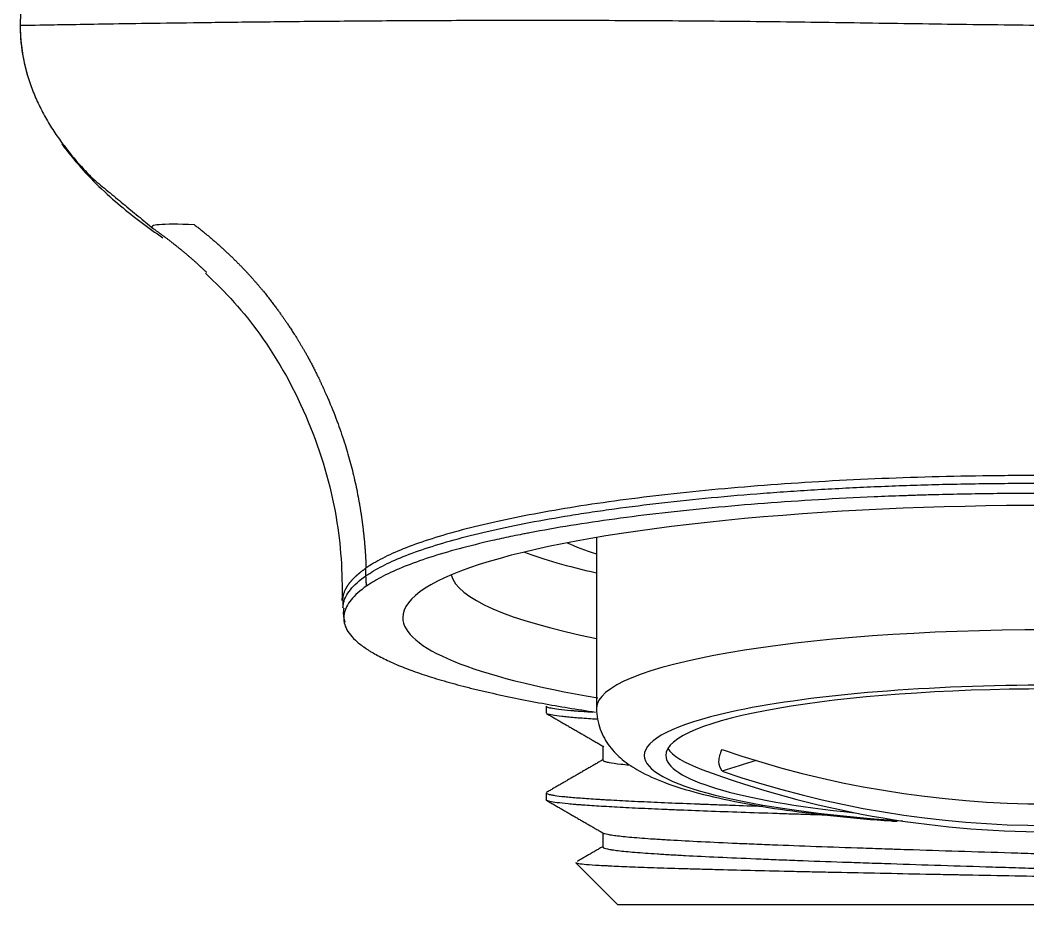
# Model space of a CAD drawing. Extents: x 0 to 1128, y 0 to 827.
# Drawn here: x 265.94 to 287.01, y 136.75 to 155.24 of the extents above; entities that cross this region are included whole.
import ezdxf

# ---------------------------------------------------------------- set-up
doc = ezdxf.new("R2010")
doc.units = 0
doc.header["$LTSCALE"] = 10
doc.header["$MEASUREMENT"] = 0
doc.layers.add('1', color=7, linetype='CONTINUOUS')

msp = doc.modelspace()

# ---------------------------------------------------------------- linework, layer by layer
at = {"layer": '1', "color": 7, "linetype": 'Continuous', "lineweight": -3}
for p, q in [((277.991, 144.428), (277.991, 140.857)), ((273.172, 143.627), (273.172, 143.788)), ((272.691, 143.118), (272.691, 142.958)), ((276.941, 140.904), (276.941, 140.758)), ((278.125, 140.066), (278.125, 139.773)), ((276.941, 139.089), (276.941, 138.944)), ((278.125, 138.252), (278.125, 137.959)), ((277.563, 137.626), (278.441, 136.749)), ((296.441, 136.749), (278.441, 136.749))]:
    msp.add_line(p, q, dxfattribs=at)
msp.add_arc((287.441, 159.076), 20.8, 249.6057, 270, dxfattribs=at)
for centre, major_axis, ratio, start_param, end_param in [((287.441, 142.754), (13.5, 0), 0.173648, 0, 3.141593), ((287.441, 144.974), (12, 0), 0.173648, 3.561781, 3.805745), ((287.441, 144.974), (10.75, 0), 0.173648, 3.501159, 3.638475), ((287.441, 143.739), (12.5, 0), 0.173648, 3.185084, 3.855225), ((287.441, 142.754), (13.5, 0), 0.173648, 3.141593, 3.93995), ((287.441, 140.857), (9.45, 0), 0.173648, 0.000786, 3.141593), ((287.441, 139.872), (8, 0), 0.173648, 0, 3.141592), ((287.441, 139.872), (8.45, 0), 0.173648, 0.708625, 2.477146), ((287.441, 139.872), (8.45, 0), 0.173648, 2.477146, 3.141593), ((287.441, 140.168), (8, 0), 0.173648, 3.248211, 3.578569), ((287.441, 159.302), (20.759, 0), 0.984808, 4.377384, 5.047394), ((287.441, 139.872), (8.45, 0), 0.173648, 3.141593, 4.343448), ((287.441, 139.872), (8, 0), 0.173648, 3.141593, 4.181362), ((287.441, 119.335), (21.625, 0), 0.984808, 1.85725, 1.891899), ((287.441, 158.85), (20.759, 0), 0.984808, 4.377384, 5.047394)]:
    msp.add_ellipse(centre, major_axis=major_axis, ratio=ratio, start_param=start_param, end_param=end_param, dxfattribs=at)
for points, knots in [([(287.441, 163.629), (285.428, 163.629), (283.415, 163.521), (280.412, 163.183), (279.413, 163.041), (277.426, 162.685), (276.438, 162.472), (274.481, 161.961), (273.51, 161.663), (272.08, 161.13), (271.607, 160.937), (270.675, 160.514), (270.216, 160.283), (269.32, 159.775), (268.881, 159.496), (268.251, 159.029), (268.045, 158.864), (267.648, 158.515), (267.455, 158.33), (267.09, 157.937), (266.916, 157.727), (266.599, 157.28), (266.455, 157.041), (266.213, 156.534), (266.115, 156.266), (266.013, 155.849), (265.986, 155.707), (265.95, 155.421), (265.941, 155.276), (265.941, 155.129)], [0, 0, 0, 0, 0.25, 0.25, 0.375, 0.375, 0.5, 0.5, 0.625, 0.625, 0.6875, 0.6875, 0.75, 0.75, 0.8125, 0.8125, 0.84375, 0.84375, 0.875, 0.875, 0.90625, 0.90625, 0.9375, 0.9375, 0.96875, 0.96875, 0.984375, 0.984375, 1, 1, 1, 1]), ([(287.441, 155.129), (286.737, 155.137), (286.034, 155.145), (284.983, 155.16), (284.634, 155.165), (283.938, 155.175), (283.592, 155.18), (282.557, 155.195), (281.874, 155.204), (280.529, 155.218), (279.866, 155.224), (278.567, 155.231), (277.931, 155.234), (276.691, 155.235), (276.087, 155.235), (274.917, 155.232), (274.351, 155.229), (273.263, 155.223), (272.741, 155.219), (271.745, 155.21), (271.272, 155.205), (270.378, 155.195), (269.958, 155.19), (268.784, 155.174), (268.117, 155.164), (267.039, 155.147), (266.629, 155.14), (266.079, 155.131), (265.941, 155.129), (265.941, 155.129)], [0, 0, 0, 0, 0.0625, 0.0625, 0.09375, 0.09375, 0.125, 0.125, 0.1875, 0.1875, 0.25, 0.25, 0.3125, 0.3125, 0.375, 0.375, 0.4375, 0.4375, 0.5, 0.5, 0.5625, 0.5625, 0.625, 0.625, 0.75, 0.75, 0.875, 0.875, 1, 1, 1, 1]), ([(265.941, 155.129), (265.944, 154.842), (265.985, 154.486), (266.077, 154.14), (266.099, 154.066)], [0, 0, 0, 0, 0.783896, 1, 1, 1, 1]), ([(265.941, 155.129), (265.941, 154.896), (265.964, 154.665), (266.031, 154.325), (266.058, 154.213), (266.122, 153.993), (266.159, 153.885), (266.241, 153.673), (266.287, 153.569), (266.384, 153.367), (266.437, 153.268), (266.548, 153.075), (266.606, 152.98), (266.728, 152.797), (266.792, 152.707), (266.989, 152.446), (267.129, 152.28), (267.352, 152.04), (267.43, 151.96), (267.51, 151.881)], [0, 0, 0, 0, 0.181041, 0.181041, 0.271561, 0.271561, 0.362081, 0.362081, 0.452601, 0.452601, 0.543122, 0.543122, 0.633642, 0.633642, 0.724162, 0.724162, 0.905203, 0.905203, 1, 1, 1, 1]), ([(266.812, 152.656), (266.89, 152.548), (267.229, 152.113), (267.879, 151.466), (268.541, 150.957), (268.886, 150.72), (268.925, 150.695)], [0, 0, 0, 0, 0.137826, 0.571134, 0.95278, 1, 1, 1, 1]), ([(269.584, 150.965), (269.237, 150.978), (268.993, 150.979), (268.707, 150.954), (268.664, 150.928), (268.72, 150.888)], [0, 0, 0, 0, 0.5, 0.5, 1, 1, 1, 1]), ([(268.72, 150.888), (268.727, 150.883), (268.742, 150.872), (268.765, 150.856), (268.787, 150.841), (268.809, 150.825), (268.832, 150.809), (268.854, 150.792), (268.877, 150.776), (268.899, 150.759), (268.922, 150.743), (268.945, 150.726), (268.967, 150.709), (268.99, 150.692), (269.013, 150.675), (269.036, 150.657), (269.058, 150.64), (269.081, 150.622), (269.104, 150.605), (269.127, 150.587), (269.15, 150.569), (269.173, 150.551), (269.196, 150.532), (269.219, 150.514), (269.242, 150.495), (269.266, 150.476), (269.289, 150.458), (269.312, 150.439), (269.335, 150.419), (269.358, 150.4), (269.382, 150.381), (269.405, 150.361), (269.428, 150.341), (269.452, 150.321), (269.475, 150.301), (269.499, 150.281), (269.522, 150.26), (269.545, 150.24), (269.569, 150.219), (269.592, 150.198), (269.616, 150.177), (269.639, 150.156), (269.663, 150.135), (269.686, 150.113), (269.71, 150.092), (269.733, 150.07), (269.757, 150.048), (269.781, 150.026), (269.804, 150.004), (269.824, 149.985), (269.835, 149.974), (269.839, 149.971)], [0, 0, 0, 0, 0.018775, 0.037616, 0.056536, 0.075533, 0.094608, 0.113762, 0.132994, 0.152304, 0.171693, 0.19116, 0.210705, 0.230329, 0.250032, 0.269813, 0.289673, 0.309612, 0.32963, 0.349726, 0.369902, 0.390156, 0.41049, 0.430902, 0.451394, 0.471964, 0.492614, 0.513343, 0.534152, 0.555039, 0.576006, 0.597053, 0.618178, 0.639383, 0.660668, 0.682032, 0.703475, 0.724998, 0.7466, 0.768282, 0.790044, 0.811885, 0.833805, 0.855805, 0.877885, 0.900044, 0.922283, 0.944601, 0.966999, 0.989476, 1, 1, 1, 1]), ([(269.584, 150.965), (269.607, 150.948), (269.653, 150.912), (269.721, 150.858), (269.788, 150.805), (269.853, 150.751), (269.917, 150.698), (269.979, 150.645), (270.04, 150.592), (270.1, 150.539), (270.158, 150.486), (270.215, 150.434), (270.271, 150.382), (270.325, 150.331), (270.379, 150.28), (270.43, 150.229), (270.481, 150.178), (270.53, 150.128), (270.578, 150.079), (270.625, 150.03), (270.67, 149.982), (270.715, 149.934), (270.758, 149.887), (270.799, 149.84), (270.84, 149.794), (270.88, 149.749), (270.918, 149.704), (270.955, 149.66), (270.991, 149.617), (271.026, 149.574), (271.071, 149.519), (271.124, 149.453), (271.184, 149.375), (271.239, 149.302), (271.291, 149.233), (271.338, 149.169), (271.382, 149.108), (271.422, 149.052), (271.458, 149.001), (271.487, 148.958), (271.512, 148.922), (271.534, 148.891), (271.557, 148.857), (271.581, 148.82), (271.606, 148.782), (271.632, 148.742), (271.66, 148.699), (271.688, 148.654), (271.718, 148.607), (271.749, 148.557), (271.78, 148.505), (271.813, 148.451), (271.846, 148.394), (271.874, 148.346), (271.896, 148.308), (271.913, 148.278), (271.93, 148.248), (271.948, 148.215), (271.966, 148.182), (271.986, 148.146), (272.005, 148.11), (272.026, 148.071), (272.047, 148.031), (272.068, 147.99), (272.09, 147.946), (272.113, 147.902), (272.136, 147.855), (272.159, 147.807), (272.18, 147.764), (272.197, 147.729), (272.209, 147.703), (272.22, 147.679), (272.232, 147.654), (272.243, 147.631), (272.254, 147.605), (272.268, 147.576), (272.286, 147.536), (272.309, 147.486), (272.336, 147.425), (272.368, 147.354), (272.457, 147.148), (272.585, 146.821), (272.733, 146.386), (272.851, 145.977), (272.948, 145.579), (273.004, 145.303), (273.031, 145.149), (273.036, 145.118), (273.042, 145.086), (273.047, 145.054), (273.052, 145.022), (273.058, 144.99), (273.063, 144.957), (273.068, 144.924), (273.073, 144.891), (273.078, 144.858), (273.083, 144.824), (273.087, 144.79), (273.092, 144.755), (273.097, 144.72), (273.101, 144.685), (273.106, 144.65), (273.11, 144.614), (273.114, 144.578), (273.118, 144.542), (273.123, 144.505), (273.126, 144.468), (273.13, 144.431), (273.134, 144.394), (273.138, 144.356), (273.141, 144.318), (273.144, 144.279), (273.148, 144.241), (273.151, 144.202), (273.154, 144.162), (273.156, 144.123), (273.159, 144.083), (273.162, 144.043), (273.164, 144.004), (273.166, 143.967), (273.168, 143.932), (273.169, 143.899), (273.17, 143.868), (273.171, 143.839), (273.172, 143.813), (273.172, 143.796), (273.172, 143.788)], [0, 0, 0, 0, 0.010574, 0.021013, 0.031317, 0.041486, 0.051517, 0.06141, 0.071165, 0.08078, 0.090254, 0.099588, 0.108779, 0.117828, 0.126734, 0.135496, 0.144113, 0.152586, 0.160913, 0.169094, 0.177129, 0.185017, 0.192758, 0.200351, 0.207796, 0.215092, 0.222241, 0.22924, 0.23609, 0.242791, 0.249343, 0.261923, 0.2738, 0.284972, 0.295435, 0.305186, 0.314224, 0.322544, 0.330146, 0.337028, 0.341393, 0.346057, 0.35102, 0.356282, 0.361843, 0.367705, 0.373867, 0.38033, 0.387095, 0.394161, 0.401529, 0.409199, 0.417172, 0.425447, 0.429315, 0.433383, 0.437653, 0.442125, 0.446799, 0.451675, 0.456754, 0.462034, 0.467518, 0.473204, 0.479094, 0.485187, 0.491482, 0.497982, 0.504685, 0.508873, 0.5123, 0.51518, 0.518394, 0.522167, 0.524723, 0.528643, 0.533929, 0.540579, 0.548596, 0.557979, 0.568727, 0.629825, 0.684826, 0.734439, 0.783272, 0.832081, 0.835832, 0.839618, 0.84344, 0.847298, 0.85119, 0.855118, 0.859081, 0.863079, 0.867112, 0.871179, 0.875282, 0.87942, 0.883592, 0.887799, 0.89204, 0.896316, 0.900626, 0.90497, 0.909348, 0.913761, 0.918208, 0.922688, 0.927202, 0.93175, 0.936332, 0.940947, 0.945596, 0.950277, 0.954992, 0.95974, 0.964521, 0.969335, 0.974082, 0.978569, 0.982792, 0.986753, 0.990452, 0.993889, 0.997067, 1, 1, 1, 1]), ([(269.815, 149.95), (270.238, 149.562), (271.075, 148.629), (272.03, 146.885), (272.598, 144.971), (272.684, 143.699), (272.669, 143.109)], [0, 0, 0, 0, 0.226458, 0.50122, 0.773459, 1, 1, 1, 1]), ([(287.441, 145.723), (287.237, 145.723), (286.83, 145.723), (286.017, 145.716), (284.599, 145.689), (282.615, 145.604), (280.37, 145.433), (278.326, 145.198), (276.533, 144.907), (275.045, 144.569), (274.082, 144.256), (273.573, 144.025), (273.328, 143.89), (273.223, 143.822), (273.172, 143.788)], [0, 0, 0, 0, 0.03125, 0.0625, 0.125, 0.25, 0.375, 0.5, 0.625, 0.75, 0.875, 0.9375, 0.96875, 1, 1, 1, 1]), ([(273.172, 143.627), (273.178, 143.632), (273.185, 143.636), (273.198, 143.645), (273.217, 143.657), (273.263, 143.687), (273.304, 143.713), (273.389, 143.764), (273.45, 143.798), (273.645, 143.898), (273.79, 143.964), (274.112, 144.093), (274.289, 144.157), (274.674, 144.282), (274.88, 144.343), (275.32, 144.462), (275.553, 144.52), (276.047, 144.632), (276.307, 144.686), (276.857, 144.792), (277.143, 144.842), (277.591, 144.914), (277.743, 144.938), (277.975, 144.973), (278.053, 144.984), (278.211, 145.006), (278.291, 145.018), (278.693, 145.073), (279.022, 145.114), (279.697, 145.191), (280.043, 145.227), (280.751, 145.295), (281.113, 145.325), (281.669, 145.368), (281.856, 145.382), (282.141, 145.401), (282.236, 145.407), (282.427, 145.419), (282.524, 145.425), (282.814, 145.442), (283.009, 145.453), (283.402, 145.473), (283.599, 145.482), (283.996, 145.499), (284.196, 145.507), (284.597, 145.521), (284.798, 145.528), (285.404, 145.544), (285.81, 145.552), (286.42, 145.559), (286.624, 145.561), (287.032, 145.563), (287.236, 145.563), (287.441, 145.563)], [0, 0, 0, 0, 0.003906, 0.003906, 0.007812, 0.015625, 0.03125, 0.03125, 0.0625, 0.0625, 0.125, 0.125, 0.1875, 0.1875, 0.25, 0.25, 0.3125, 0.3125, 0.375, 0.375, 0.4375, 0.4375, 0.46875, 0.46875, 0.484375, 0.484375, 0.5, 0.5, 0.5625, 0.5625, 0.625, 0.625, 0.6875, 0.6875, 0.71875, 0.71875, 0.734375, 0.734375, 0.75, 0.75, 0.78125, 0.78125, 0.8125, 0.8125, 0.84375, 0.84375, 0.875, 0.875, 0.9375, 0.9375, 0.96875, 0.96875, 1, 1, 1, 1]), ([(287.441, 145.348), (287.236, 145.348), (287.032, 145.348), (286.624, 145.346), (286.42, 145.345), (285.81, 145.337), (285.404, 145.329), (284.9, 145.316), (284.799, 145.313), (284.597, 145.306), (284.496, 145.303), (284.196, 145.293), (283.997, 145.285), (283.405, 145.259), (283.016, 145.239), (282.251, 145.194), (281.875, 145.169), (281.133, 145.112), (280.769, 145.081), (280.321, 145.039), (280.231, 145.03), (280.054, 145.012), (279.965, 145.003), (279.703, 144.976), (279.531, 144.957), (279.022, 144.899), (278.694, 144.857), (278.059, 144.77), (277.752, 144.725), (277.159, 144.629), (276.873, 144.579), (276.564, 144.519), (276.53, 144.513), (276.462, 144.5), (276.428, 144.493), (276.328, 144.473), (276.129, 144.432), (275.938, 144.391), (275.568, 144.307), (275.336, 144.249), (274.898, 144.131), (274.693, 144.071), (274.311, 143.947), (274.134, 143.883), (273.931, 143.802), (273.892, 143.785), (273.814, 143.752), (273.701, 143.703), (273.597, 143.653), (273.467, 143.585), (273.405, 143.552), (273.291, 143.483), (273.238, 143.449), (273.187, 143.415)], [0, 0, 0, 0, 0.03125, 0.03125, 0.0625, 0.0625, 0.125, 0.125, 0.140625, 0.140625, 0.15625, 0.15625, 0.1875, 0.1875, 0.25, 0.25, 0.3125, 0.3125, 0.375, 0.375, 0.390625, 0.390625, 0.40625, 0.40625, 0.4375, 0.4375, 0.5, 0.5, 0.5625, 0.5625, 0.625, 0.625, 0.632812, 0.632812, 0.640625, 0.640625, 0.65625, 0.6875, 0.6875, 0.75, 0.75, 0.8125, 0.8125, 0.875, 0.875, 0.890625, 0.890625, 0.90625, 0.9375, 0.9375, 0.96875, 0.96875, 1, 1, 1, 1]), ([(272.69, 143.115), (272.69, 143.115), (272.69, 143.116), (272.69, 143.119), (272.69, 143.123), (272.69, 143.126), (272.69, 143.13), (272.69, 143.134), (272.69, 143.138), (272.691, 143.141), (272.691, 143.145), (272.691, 143.148), (272.691, 143.152), (272.692, 143.155), (272.692, 143.159), (272.692, 143.162), (272.692, 143.166), (272.693, 143.169), (272.693, 143.172), (272.694, 143.175), (272.694, 143.179), (272.694, 143.182), (272.695, 143.185), (272.695, 143.188), (272.696, 143.191), (272.696, 143.194), (272.697, 143.197), (272.697, 143.2), (272.698, 143.203), (272.698, 143.205), (272.699, 143.208), (272.699, 143.211), (272.7, 143.213), (272.701, 143.216), (272.701, 143.218), (272.702, 143.221), (272.702, 143.223), (272.703, 143.226), (272.705, 143.236), (272.711, 143.256), (272.72, 143.284), (272.731, 143.312), (272.741, 143.334), (272.748, 143.349), (272.752, 143.357), (272.757, 143.365), (272.761, 143.373), (272.766, 143.382), (272.77, 143.39), (272.775, 143.398), (272.781, 143.407), (272.786, 143.416), (272.792, 143.424), (272.797, 143.433), (272.803, 143.442), (272.81, 143.451), (272.816, 143.46), (272.823, 143.469), (272.83, 143.478), (272.837, 143.487), (272.845, 143.496), (272.852, 143.506), (272.86, 143.515), (272.868, 143.525), (272.877, 143.534), (272.886, 143.544), (272.895, 143.554), (272.904, 143.564), (272.914, 143.573), (272.923, 143.583), (272.934, 143.593), (272.944, 143.604), (272.955, 143.614), (272.966, 143.624), (272.977, 143.634), (272.989, 143.645), (273.001, 143.655), (273.013, 143.666), (273.026, 143.677), (273.039, 143.687), (273.052, 143.698), (273.066, 143.709), (273.08, 143.72), (273.095, 143.731), (273.109, 143.742), (273.125, 143.754), (273.14, 143.765), (273.156, 143.776), (273.167, 143.784), (273.172, 143.788)], [0, 0, 0, 0, 0.000436, 0.006168, 0.011837, 0.017442, 0.022985, 0.028465, 0.033882, 0.039236, 0.044527, 0.049756, 0.054921, 0.060023, 0.065063, 0.070039, 0.074953, 0.079804, 0.084592, 0.089317, 0.093979, 0.098579, 0.103115, 0.107589, 0.112, 0.116348, 0.120632, 0.124845, 0.128994, 0.133081, 0.137105, 0.141067, 0.144966, 0.148802, 0.152575, 0.156285, 0.159933, 0.163518, 0.167041, 0.207603, 0.24889, 0.290904, 0.333649, 0.345367, 0.357206, 0.369166, 0.381247, 0.393448, 0.405771, 0.418215, 0.43078, 0.443467, 0.456275, 0.469205, 0.482257, 0.495431, 0.508728, 0.522146, 0.535688, 0.549352, 0.563139, 0.577049, 0.591082, 0.605239, 0.61952, 0.633924, 0.648453, 0.663105, 0.677883, 0.692785, 0.707813, 0.722965, 0.738243, 0.753647, 0.769177, 0.784834, 0.800616, 0.816526, 0.832563, 0.848728, 0.86502, 0.881441, 0.89799, 0.914667, 0.931474, 0.948411, 0.965477, 0.982673, 1, 1, 1, 1]), ([(272.691, 142.958), (272.691, 142.986), (272.693, 143.014), (272.701, 143.054), (272.704, 143.067), (272.71, 143.091), (272.714, 143.104), (272.726, 143.141), (272.737, 143.165), (272.774, 143.239), (272.806, 143.288), (272.925, 143.435), (273.034, 143.531), (273.172, 143.627)], [0, 0, 0, 0, 0.124534, 0.124534, 0.179251, 0.179251, 0.233968, 0.233968, 0.343401, 0.343401, 0.562267, 0.562267, 1, 1, 1, 1]), ([(273.187, 143.415), (273.186, 143.421), (273.184, 143.434), (273.182, 143.453), (273.18, 143.473), (273.178, 143.492), (273.176, 143.511), (273.175, 143.531), (273.174, 143.55), (273.173, 143.569), (273.172, 143.589), (273.172, 143.608), (273.172, 143.621), (273.172, 143.627)], [0, 0, 0, 0, 0.090909, 0.181818, 0.272727, 0.363637, 0.454546, 0.545455, 0.636364, 0.727273, 0.818182, 0.909091, 1, 1, 1, 1]), ([(273.187, 143.415), (273.049, 143.319), (272.94, 143.222), (272.822, 143.076), (272.789, 143.027), (272.759, 142.966), (272.753, 142.953), (272.743, 142.929), (272.738, 142.916), (272.725, 142.879), (272.719, 142.855), (272.696, 142.732), (272.71, 142.634), (272.801, 142.44), (272.879, 142.343), (273.044, 142.199), (273.107, 142.151), (273.196, 142.092), (273.214, 142.08), (273.252, 142.056), (273.271, 142.044), (273.33, 142.008), (273.455, 141.938), (273.689, 141.822), (273.906, 141.732), (274.137, 141.643), (274.26, 141.6), (274.521, 141.513), (274.659, 141.471), (274.95, 141.387), (275.102, 141.345), (275.303, 141.294), (275.343, 141.284), (275.425, 141.264), (275.549, 141.234), (275.676, 141.204), (275.934, 141.146), (276.112, 141.108), (276.478, 141.033), (276.667, 140.997), (277.213, 140.897), (277.583, 140.836), (277.971, 140.778)], [0, 0, 0, 0, 0.100926, 0.100926, 0.151389, 0.151389, 0.164005, 0.164005, 0.17662, 0.17662, 0.201852, 0.201852, 0.302778, 0.302778, 0.403704, 0.403704, 0.454167, 0.454167, 0.466783, 0.466783, 0.479398, 0.479398, 0.50463, 0.555093, 0.605556, 0.605556, 0.656019, 0.656019, 0.706482, 0.706482, 0.756945, 0.756945, 0.769561, 0.769561, 0.782176, 0.807408, 0.807408, 0.857871, 0.857871, 0.908334, 0.908334, 1, 1, 1, 1]), ([(276.941, 140.904), (276.941, 140.903), (276.941, 140.903), (276.942, 140.898), (276.946, 140.893), (276.97, 140.881), (276.999, 140.872), (277.083, 140.855), (277.138, 140.847), (277.276, 140.83), (277.357, 140.821), (277.477, 140.811), (277.502, 140.809), (277.553, 140.805), (277.579, 140.802), (277.66, 140.796), (277.718, 140.792), (277.823, 140.784), (277.869, 140.781), (277.917, 140.778)], [0, 0, 0, 0, 0.014564, 0.014564, 0.115696, 0.115696, 0.317962, 0.317962, 0.520227, 0.520227, 0.722492, 0.722492, 0.773058, 0.773058, 0.823625, 0.823625, 0.924757, 0.924757, 1, 1, 1, 1]), ([(277.991, 140.857), (277.997, 140.698), (278.046, 140.408), (278.262, 140.039), (278.544, 139.759), (278.918, 139.514), (279.423, 139.29), (280.114, 139.076), (280.964, 138.886), (281.94, 138.725), (283.006, 138.598), (283.794, 138.523), (284.234, 138.498), (284.276, 138.496)], [0, 0, 0, 0, 0.064151, 0.127569, 0.194757, 0.276038, 0.386492, 0.506804, 0.633313, 0.753767, 0.871507, 0.987918, 1, 1, 1, 1]), ([(278.01, 140.627), (277.963, 140.629), (277.917, 140.632), (277.747, 140.644), (277.633, 140.652), (277.481, 140.665), (277.433, 140.669), (277.366, 140.676), (277.345, 140.678), (277.303, 140.682), (277.283, 140.684), (277.188, 140.695), (277.125, 140.703), (277.027, 140.72), (276.991, 140.729), (276.963, 140.739), (276.958, 140.741), (276.954, 140.743)], [0, 0, 0, 0, 0.075652, 0.075652, 0.293044, 0.293044, 0.401739, 0.401739, 0.456087, 0.456087, 0.510435, 0.510435, 0.727827, 0.727827, 0.945218, 0.945218, 1, 1, 1, 1]), ([(278.125, 139.773), (278.125, 139.769), (278.129, 139.764), (278.141, 139.756), (278.147, 139.753), (278.162, 139.747), (278.17, 139.745), (278.2, 139.736), (278.226, 139.73), (278.317, 139.713), (278.399, 139.702), (278.553, 139.685), (278.608, 139.68), (278.668, 139.674)], [0, 0, 0, 0, 0.143254, 0.143254, 0.229342, 0.229342, 0.31543, 0.31543, 0.487606, 0.487606, 0.831957, 0.831957, 1, 1, 1, 1]), ([(276.941, 139.089), (276.941, 139.089), (276.941, 139.088), (276.944, 139.078), (276.96, 139.07), (276.997, 139.059), (277.005, 139.057), (277.024, 139.053), (277.034, 139.051), (277.066, 139.044), (277.091, 139.04), (277.176, 139.027), (277.316, 139.01), (277.506, 138.994), (277.722, 138.977), (277.843, 138.968), (278.011, 138.958), (278.045, 138.956), (278.116, 138.951), (278.223, 138.945), (278.337, 138.938), (278.573, 138.926), (278.91, 138.909), (279.289, 138.892), (279.69, 138.875), (279.902, 138.867), (280.152, 138.857), (280.18, 138.856), (280.236, 138.854), (280.321, 138.851), (280.521, 138.843), (280.697, 138.837), (281.028, 138.825), (281.246, 138.818), (281.47, 138.81)], [0, 0, 0, 0, 0.0091, 0.0091, 0.100108, 0.100108, 0.12286, 0.12286, 0.145612, 0.145612, 0.191117, 0.191117, 0.282125, 0.373134, 0.373134, 0.464142, 0.464142, 0.486894, 0.486894, 0.509646, 0.555151, 0.555151, 0.646159, 0.737168, 0.737168, 0.828176, 0.828176, 0.839552, 0.839552, 0.850928, 0.87368, 0.919184, 0.919184, 1, 1, 1, 1]), ([(282.836, 138.621), (282.746, 138.624), (282.657, 138.627), (282.5, 138.632), (282.432, 138.634), (282.296, 138.638), (282.229, 138.64), (282.027, 138.647), (281.896, 138.651), (281.507, 138.664), (281.005, 138.681), (280.537, 138.697), (280.087, 138.714), (279.87, 138.722), (279.61, 138.733), (279.558, 138.735), (279.457, 138.74), (279.306, 138.746), (279.163, 138.752), (278.884, 138.765), (278.535, 138.782), (278.233, 138.799), (277.953, 138.816), (277.824, 138.824), (277.693, 138.834), (277.679, 138.835), (277.651, 138.837), (277.609, 138.84), (277.516, 138.847), (277.443, 138.854), (277.309, 138.867), (277.156, 138.884), (277.055, 138.9), (276.999, 138.913), (276.984, 138.917), (276.966, 138.924), (276.961, 138.926), (276.952, 138.93), (276.949, 138.932), (276.943, 138.937), (276.941, 138.94), (276.941, 138.944)], [0, 0, 0, 0, 0.02552, 0.02552, 0.045211, 0.045211, 0.064902, 0.064902, 0.104285, 0.104285, 0.18305, 0.261815, 0.261815, 0.34058, 0.34058, 0.360271, 0.360271, 0.379963, 0.419345, 0.419345, 0.49811, 0.576875, 0.576875, 0.65564, 0.65564, 0.665486, 0.665486, 0.675331, 0.695023, 0.734405, 0.734405, 0.81317, 0.891935, 0.891935, 0.931318, 0.931318, 0.951009, 0.951009, 0.9707, 0.9707, 1, 1, 1, 1]), ([(296.756, 137.353), (296.756, 137.36), (296.746, 137.368), (296.697, 137.387), (296.646, 137.399), (296.554, 137.413), (296.534, 137.416), (296.491, 137.422), (296.468, 137.425), (296.396, 137.434), (296.343, 137.439), (296.167, 137.456), (296.029, 137.468), (295.714, 137.491), (295.536, 137.503), (295.312, 137.516), (295.287, 137.517), (295.236, 137.52), (295.21, 137.522), (295.132, 137.526), (295.079, 137.529), (294.916, 137.538), (294.803, 137.543), (294.452, 137.56), (294.202, 137.572), (293.67, 137.595), (293.388, 137.607), (293.014, 137.621), (292.939, 137.624), (292.786, 137.63), (292.71, 137.633), (292.477, 137.642), (292.32, 137.647), (291.84, 137.664), (291.509, 137.676), (290.999, 137.693), (290.826, 137.699), (290.562, 137.707), (290.474, 137.71), (290.34, 137.715), (290.296, 137.716), (290.206, 137.719), (290.161, 137.721), (289.757, 137.734), (289.395, 137.745), (288.664, 137.768), (288.295, 137.78), (287.737, 137.797), (287.551, 137.803), (287.269, 137.811), (287.175, 137.814), (286.988, 137.82), (286.894, 137.823), (286.428, 137.838), (285.691, 137.861), (284.971, 137.884), (284.527, 137.898), (284.394, 137.902), (284.261, 137.907), (284.173, 137.91), (284.129, 137.911), (283.91, 137.918), (283.738, 137.924), (283.229, 137.942), (282.902, 137.953), (282.269, 137.976), (281.963, 137.988), (281.596, 138.002), (281.523, 138.005), (281.379, 138.011), (281.308, 138.014), (281.099, 138.022), (280.964, 138.028), (280.57, 138.045), (280.325, 138.057), (279.868, 138.08), (279.657, 138.092), (279.439, 138.105), (279.415, 138.106), (279.368, 138.109), (279.298, 138.113), (279.231, 138.118), (279.101, 138.126), (279.02, 138.132), (278.791, 138.149), (278.66, 138.161), (278.494, 138.178), (278.443, 138.184), (278.376, 138.193), (278.355, 138.196), (278.315, 138.201), (278.297, 138.204), (278.212, 138.219), (278.167, 138.23), (278.142, 138.242), (278.141, 138.243), (278.14, 138.244)], [0, 0, 0, 0, 0.025817, 0.025817, 0.064697, 0.064697, 0.074417, 0.074417, 0.084137, 0.084137, 0.103577, 0.103577, 0.142457, 0.142457, 0.181338, 0.181338, 0.186198, 0.186198, 0.191058, 0.191058, 0.200778, 0.200778, 0.220218, 0.220218, 0.259098, 0.259098, 0.297978, 0.297978, 0.307698, 0.307698, 0.317418, 0.317418, 0.336859, 0.336859, 0.375739, 0.375739, 0.395179, 0.395179, 0.404899, 0.404899, 0.409759, 0.409759, 0.414619, 0.414619, 0.453499, 0.453499, 0.49238, 0.49238, 0.51182, 0.51182, 0.52154, 0.52154, 0.53126, 0.53126, 0.57014, 0.60902, 0.60902, 0.61874, 0.6236, 0.6236, 0.62846, 0.62846, 0.6479, 0.6479, 0.686781, 0.686781, 0.725661, 0.725661, 0.735381, 0.735381, 0.745101, 0.745101, 0.764541, 0.764541, 0.803421, 0.803421, 0.842302, 0.842302, 0.847162, 0.847162, 0.852022, 0.861742, 0.861742, 0.881182, 0.881182, 0.920062, 0.920062, 0.939502, 0.939502, 0.949222, 0.949222, 0.958942, 0.958942, 0.997823, 0.997823, 1, 1, 1, 1]), ([(278.125, 137.959), (278.125, 137.956), (278.126, 137.954), (278.139, 137.94), (278.17, 137.928), (278.237, 137.914), (278.259, 137.91), (278.284, 137.905), (278.302, 137.902), (278.311, 137.901), (278.358, 137.894), (278.4, 137.888), (278.544, 137.871), (278.66, 137.86), (278.932, 137.837), (279.088, 137.826), (279.309, 137.812), (279.355, 137.809), (279.425, 137.804), (279.448, 137.803), (279.496, 137.8), (279.52, 137.799), (279.643, 137.791), (279.745, 137.786), (280.063, 137.769), (280.292, 137.758), (280.783, 137.735), (281.045, 137.724), (281.393, 137.709), (281.464, 137.706), (281.607, 137.701), (281.679, 137.698), (281.897, 137.689), (282.046, 137.683), (282.499, 137.666), (282.813, 137.655), (283.299, 137.638), (283.546, 137.63), (283.8, 137.621), (283.97, 137.616), (284.056, 137.613), (284.489, 137.598), (284.84, 137.587), (285.549, 137.564), (285.908, 137.553), (286.453, 137.536), (286.635, 137.53), (286.911, 137.522), (287.003, 137.519), (287.141, 137.515), (287.188, 137.513), (287.28, 137.51), (287.326, 137.509), (287.742, 137.496), (288.108, 137.485), (288.834, 137.462), (289.194, 137.45), (289.729, 137.433), (289.951, 137.426), (290.172, 137.419), (290.261, 137.416), (290.305, 137.415), (290.436, 137.411), (290.524, 137.408), (290.957, 137.394), (291.293, 137.382), (291.946, 137.36), (292.262, 137.348), (292.722, 137.331), (292.872, 137.325), (293.058, 137.318), (293.094, 137.317), (293.168, 137.314), (293.277, 137.31), (293.383, 137.305), (293.734, 137.291), (293.999, 137.28), (294.498, 137.257), (294.731, 137.246), (295.003, 137.232), (295.083, 137.227), (295.161, 137.223), (295.213, 137.22), (295.238, 137.219), (295.364, 137.211), (295.459, 137.206), (295.73, 137.189), (295.891, 137.178), (296.173, 137.155), (296.295, 137.144), (296.421, 137.129), (296.446, 137.126), (296.48, 137.122), (296.491, 137.121), (296.512, 137.118), (296.523, 137.116), (296.573, 137.109), (296.608, 137.103), (296.695, 137.086), (296.732, 137.075), (296.748, 137.064)], [0, 0, 0, 0, 0.008996, 0.008996, 0.047111, 0.047111, 0.05664, 0.061404, 0.061404, 0.066169, 0.066169, 0.085227, 0.085227, 0.123342, 0.123342, 0.161458, 0.161458, 0.170987, 0.170987, 0.175751, 0.175751, 0.180516, 0.180516, 0.199573, 0.199573, 0.237689, 0.237689, 0.275804, 0.275804, 0.285333, 0.285333, 0.294862, 0.294862, 0.31392, 0.31392, 0.352036, 0.352036, 0.371093, 0.380622, 0.380622, 0.390151, 0.390151, 0.428267, 0.428267, 0.466382, 0.466382, 0.48544, 0.48544, 0.494969, 0.494969, 0.499733, 0.499733, 0.504498, 0.504498, 0.542613, 0.542613, 0.580729, 0.580729, 0.599787, 0.604551, 0.604551, 0.609316, 0.609316, 0.618844, 0.618844, 0.65696, 0.65696, 0.695076, 0.695076, 0.714133, 0.714133, 0.718898, 0.718898, 0.723662, 0.733191, 0.733191, 0.771307, 0.771307, 0.809422, 0.809422, 0.818951, 0.823716, 0.823716, 0.82848, 0.82848, 0.847538, 0.847538, 0.885653, 0.885653, 0.923769, 0.923769, 0.933298, 0.933298, 0.938062, 0.938062, 0.942827, 0.942827, 0.961884, 0.961884, 1, 1, 1, 1]), ([(277.558, 137.631), (277.558, 137.631), (277.559, 137.631), (277.56, 137.63), (277.562, 137.629), (277.57, 137.625), (277.58, 137.622), (277.625, 137.612), (277.717, 137.6), (277.876, 137.587), (278.019, 137.578), (278.071, 137.575), (278.156, 137.571), (278.185, 137.569), (278.231, 137.567), (278.246, 137.566), (278.277, 137.564), (278.42, 137.557), (278.582, 137.55), (278.899, 137.538), (279.072, 137.531), (279.447, 137.519), (279.649, 137.513), (279.921, 137.505), (279.976, 137.503), (280.088, 137.5), (280.257, 137.495), (280.433, 137.491), (280.794, 137.481), (281.045, 137.475), (281.569, 137.462), (281.841, 137.456), (282.196, 137.448), (282.268, 137.447), (282.412, 137.443), (282.486, 137.442), (282.706, 137.437), (282.855, 137.434), (283.305, 137.425), (283.611, 137.418), (284.235, 137.406), (284.552, 137.399), (285.038, 137.39), (285.201, 137.387), (285.407, 137.383), (285.449, 137.382), (285.532, 137.38), (285.573, 137.379), (285.698, 137.377), (285.78, 137.375), (286.196, 137.367), (286.528, 137.361), (287.192, 137.349), (287.525, 137.342), (288.024, 137.333), (288.19, 137.329), (288.44, 137.325), (288.565, 137.322), (288.69, 137.32), (288.773, 137.318), (288.815, 137.317), (289.188, 137.31), (289.515, 137.304), (290.156, 137.291), (290.472, 137.285), (291.091, 137.272), (291.394, 137.265), (291.73, 137.258), (291.767, 137.257), (291.841, 137.256), (291.878, 137.255), (291.988, 137.252), (292.207, 137.247), (292.419, 137.243), (292.835, 137.233), (293.101, 137.227), (293.612, 137.214), (293.857, 137.207), (294.149, 137.199), (294.235, 137.197), (294.32, 137.194), (294.376, 137.193), (294.404, 137.192), (294.543, 137.188), (294.65, 137.185), (294.959, 137.175), (295.341, 137.162), (295.663, 137.149), (295.882, 137.139), (295.951, 137.136), (296.049, 137.131), (296.081, 137.13), (296.126, 137.127), (296.142, 137.126), (296.171, 137.125), (296.186, 137.124), (296.313, 137.116), (296.409, 137.11), (296.566, 137.097), (296.627, 137.09), (296.692, 137.08), (296.71, 137.077), (296.729, 137.072), (296.734, 137.071), (296.743, 137.067), (296.746, 137.066), (296.748, 137.064)], [0, 0, 0, 0, 0.002021, 0.002021, 0.006232, 0.006232, 0.023075, 0.023075, 0.056762, 0.090449, 0.090449, 0.107293, 0.107293, 0.115715, 0.115715, 0.119926, 0.119926, 0.124136, 0.157823, 0.157823, 0.191511, 0.191511, 0.225198, 0.225198, 0.233619, 0.233619, 0.242041, 0.258885, 0.258885, 0.292572, 0.292572, 0.326259, 0.326259, 0.334681, 0.334681, 0.343102, 0.343102, 0.359946, 0.359946, 0.393633, 0.393633, 0.42732, 0.42732, 0.444163, 0.444163, 0.448374, 0.448374, 0.452585, 0.452585, 0.461007, 0.461007, 0.494694, 0.494694, 0.528381, 0.528381, 0.545225, 0.545225, 0.553646, 0.557857, 0.557857, 0.562068, 0.562068, 0.595755, 0.595755, 0.629442, 0.629442, 0.663129, 0.663129, 0.66734, 0.66734, 0.671551, 0.671551, 0.679973, 0.696816, 0.696816, 0.730504, 0.730504, 0.764191, 0.764191, 0.772612, 0.776823, 0.776823, 0.781034, 0.781034, 0.797878, 0.797878, 0.831565, 0.865252, 0.865252, 0.882095, 0.882095, 0.890517, 0.890517, 0.894728, 0.894728, 0.898939, 0.898939, 0.932626, 0.932626, 0.966313, 0.966313, 0.983156, 0.983156, 0.991578, 0.991578, 1, 1, 1, 1])]:
    msp.add_open_spline(points, degree=3, knots=knots, dxfattribs=at)
for points, degree in [([(267.467, 151.923), (268.722, 150.887)], 1), ([(272.708, 142.947), (272.679, 142.802), (272.733, 142.655)], 2), ([(276.946, 140.748), (277.547, 140.401), (278.148, 140.053)], 2), ([(280.616, 139.543), (280.573, 139.604), (280.532, 139.741), (280.573, 139.905), (280.616, 139.994)], 3), ([(278.125, 139.781), (277.536, 139.44), (276.946, 139.099)], 2), ([(276.946, 138.934), (277.547, 138.586), (278.148, 138.239)], 2), ([(278.125, 137.967), (277.587, 137.655)], 1)]:
    msp.add_open_spline(points, degree=degree, dxfattribs=at)

doc.saveas('drawing.dxf')
